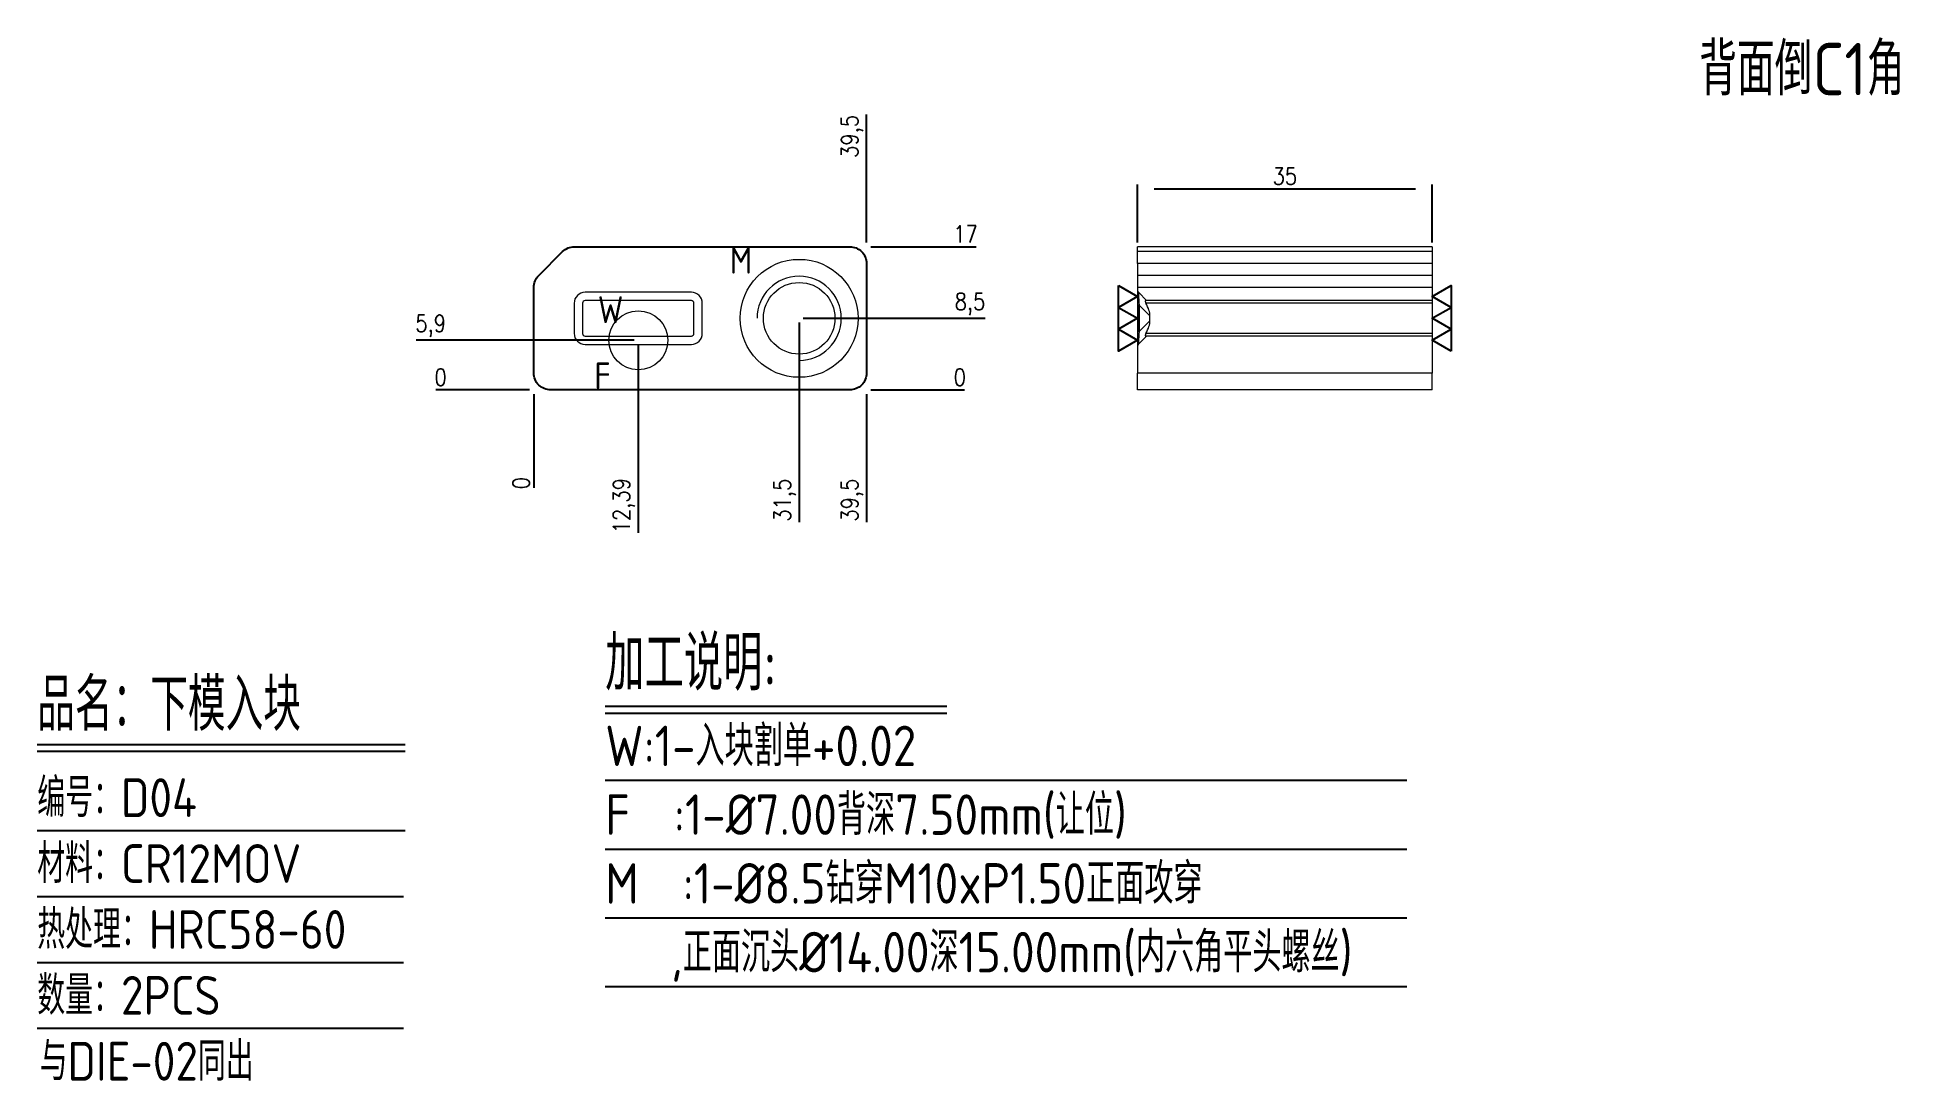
# Model space of a CAD drawing. Header units: millimetres. Extents: x 92480 to 92702, y 595 to 718.
import ezdxf
from ezdxf.enums import TextEntityAlignment as Align

# ---------------------------------------------------------------- set-up
doc = ezdxf.new("R2010")
doc.units = ezdxf.units.MM
doc.linetypes.add('DASHED', pattern=[0])
doc.layers.add('151', color=7, linetype='Continuous', true_color=0xffffff)
for name, color, linetype in [('DIE_P', 2, 'Continuous'), ('DIM', 4, 'Continuous'), ('PS_O', 40, 'Continuous'), ('TEXT', 4, 'Continuous')]:
    doc.layers.add(name, color=color, linetype=linetype)
doc.styles.add('gbenor', font='gbenor.shx', dxfattribs={"bigfont": 'gbcbig.shx'})
doc.styles.get("Standard").update_dxf_attribs({"font": 'txt.shx', "width": 0.85, "bigfont": 'ctxt.shx'})
doc.dimstyles.new('T-2-WX', dxfattribs={"dimtxt": 2, "dimasz": 2, "dimexe": 0.5, "dimexo": 0.5, "dimgap": 0.5, "dimtad": 1, "dimtxsty": 'Standard', "dimblk": 'OPEN30', "dimcen": 0, "dimazin": 3, "dimtfac": 1, "dimtmove": 0, "dimatfit": 3, "dimldrblk": 'OPEN30', "dimlwd": -1, "dimlwe": -1})

# ---------------------------------------------------------------- blocks, each defined once
blk = doc.blocks.new('*D7579')
at = {"layer": 'Defpoints', "color": 0}
for p in [(92539.43, 676.56), (92578.93, 676.56), (92588.93, 676.56)]:
    blk.add_point(p, dxfattribs=at)
at = {"layer": 'DIM', "color": 0}
blk.add_line((92579.43, 676.56), (92590.57, 676.56), dxfattribs=at)
at = {"layer": 'DIM', "color": 0, "insert": (92590, 678.06), "char_height": 2, "attachment_point": 5}
blk.add_mtext('0', dxfattribs=at)
blk = doc.blocks.new('_Open30')
blk = doc.blocks.new('*D7580')
at = {"layer": 'Defpoints', "color": 0}
for p in [(92570.93, 685.06), (92588.93, 685.06), (92539.43, 676.56)]:
    blk.add_point(p, dxfattribs=at)
at = {"layer": 'DIM', "color": 0}
for p, q in [((92571.43, 685.06), (92580.93, 685.06)), ((92580.93, 685.06), (92584.93, 685.06)), ((92584.93, 685.06), (92593, 685.06))]:
    blk.add_line(p, q, dxfattribs=at)
at = {"layer": 'DIM', "color": 0, "insert": (92591.22, 686.75), "char_height": 2, "attachment_point": 5}
blk.add_mtext('8,5', dxfattribs=at)
blk = doc.blocks.new('*D7581')
at = {"layer": 'Defpoints', "color": 0}
for p in [(92578.93, 693.56), (92588.93, 693.56), (92539.43, 676.56)]:
    blk.add_point(p, dxfattribs=at)
at = {"layer": 'DIM', "color": 0}
for p, q in [((92579.43, 693.56), (92582.93, 693.56)), ((92582.93, 693.56), (92584.93, 693.56)), ((92584.93, 693.56), (92591.94, 693.56))]:
    blk.add_line(p, q, dxfattribs=at)
at = {"layer": 'DIM', "color": 0, "insert": (92590.69, 695.06), "char_height": 2, "attachment_point": 5}
blk.add_mtext('17', dxfattribs=at)
blk = doc.blocks.new('*D7582')
at = {"layer": 'Defpoints', "color": 0}
for p in [(92529.43, 676.56), (92539.43, 676.56), (92539.43, 676.56)]:
    blk.add_point(p, dxfattribs=at)
at = {"layer": 'DIM', "color": 0}
blk.add_line((92538.93, 676.56), (92527.8, 676.56), dxfattribs=at)
at = {"layer": 'DIM', "color": 0, "insert": (92528.37, 678.06), "char_height": 2, "attachment_point": 5}
blk.add_mtext('0', dxfattribs=at)
blk = doc.blocks.new('*D7583')
at = {"layer": 'Defpoints', "color": 0}
for p in [(92529.43, 682.46), (92551.83, 682.46), (92539.43, 676.56)]:
    blk.add_point(p, dxfattribs=at)
at = {"layer": 'DIM', "color": 0}
for p, q in [((92533.43, 682.46), (92525.45, 682.46)), ((92537.43, 682.46), (92533.43, 682.46)), ((92551.33, 682.46), (92537.43, 682.46))]:
    blk.add_line(p, q, dxfattribs=at)
at = {"layer": 'DIM', "color": 0, "insert": (92527.19, 684.15), "char_height": 2, "attachment_point": 5}
blk.add_mtext('5,9', dxfattribs=at)
blk = doc.blocks.new('*D7584')
at = {"layer": 'Defpoints', "color": 0}
for p in [(92539.43, 676.56), (92578.93, 676.56), (92578.93, 666.56)]:
    blk.add_point(p, dxfattribs=at)
at = {"layer": 'DIM', "color": 0}
for p, q in [((92578.93, 676.06), (92578.93, 672.56)), ((92578.93, 672.56), (92578.93, 670.56)), ((92578.93, 670.56), (92578.93, 660.88))]:
    blk.add_line(p, q, dxfattribs=at)
at = {"layer": 'DIM', "color": 0, "insert": (92577.24, 663.47), "char_height": 2, "attachment_point": 5, "rotation": 90}
blk.add_mtext('39,5', dxfattribs=at)
blk = doc.blocks.new('*D7585')
at = {"layer": 'Defpoints', "color": 0}
for p in [(92570.93, 685.06), (92539.43, 676.56), (92570.93, 666.56)]:
    blk.add_point(p, dxfattribs=at)
at = {"layer": 'DIM', "color": 0}
for p, q in [((92570.93, 684.56), (92570.93, 674.56)), ((92570.93, 674.56), (92570.93, 670.56)), ((92570.93, 670.56), (92570.93, 660.88))]:
    blk.add_line(p, q, dxfattribs=at)
at = {"layer": 'DIM', "color": 0, "insert": (92569.24, 663.47), "char_height": 2, "attachment_point": 5, "rotation": 90}
blk.add_mtext('31,5', dxfattribs=at)
blk = doc.blocks.new('*D7586')
at = {"layer": 'Defpoints', "color": 0}
for p in [(92551.83, 682.46), (92539.43, 676.56), (92551.83, 666.56)]:
    blk.add_point(p, dxfattribs=at)
at = {"layer": 'DIM', "color": 0}
for p, q in [((92551.83, 681.96), (92551.83, 674.56)), ((92551.83, 674.56), (92551.83, 670.56)), ((92551.83, 670.56), (92551.83, 659.58))]:
    blk.add_line(p, q, dxfattribs=at)
at = {"layer": 'DIM', "color": 0, "insert": (92550.14, 662.82), "char_height": 2, "attachment_point": 5, "rotation": 90}
blk.add_mtext('12,39', dxfattribs=at)
blk = doc.blocks.new('*D7587')
at = {"layer": 'Defpoints', "color": 0}
for p in [(92539.43, 676.56), (92539.43, 676.56), (92539.43, 666.56)]:
    blk.add_point(p, dxfattribs=at)
at = {"layer": 'DIM', "color": 0}
blk.add_line((92539.43, 676.06), (92539.43, 664.92), dxfattribs=at)
at = {"layer": 'DIM', "color": 0, "insert": (92537.93, 665.49), "char_height": 2, "attachment_point": 5, "rotation": 90}
blk.add_mtext('0', dxfattribs=at)
blk = doc.blocks.new('*D7588')
at = {"layer": 'Defpoints', "color": 0}
for p in [(92578.93, 703.56), (92578.93, 693.56), (92539.43, 676.56)]:
    blk.add_point(p, dxfattribs=at)
at = {"layer": 'DIM', "color": 0}
for p, q in [((92578.93, 699.56), (92578.93, 709.24)), ((92578.93, 697.56), (92578.93, 699.56)), ((92578.93, 694.06), (92578.93, 697.56))]:
    blk.add_line(p, q, dxfattribs=at)
at = {"layer": 'DIM', "color": 0, "insert": (92577.24, 706.65), "char_height": 2, "attachment_point": 5, "rotation": 90}
blk.add_mtext('39,5', dxfattribs=at)
blk = doc.blocks.new('*D7589')
at = {"layer": 'Defpoints', "color": 0}
for p in [(92646.1, 700.42), (92611.1, 693.56), (92646.1, 693.56)]:
    blk.add_point(p, dxfattribs=at)
at = {"layer": 'DIM', "color": 0}
for p, q in [((92611.1, 694.06), (92611.1, 700.92)), ((92613.1, 700.42), (92644.1, 700.42)), ((92646.1, 694.06), (92646.1, 700.92))]:
    blk.add_line(p, q, dxfattribs=at)
at = {"layer": 'DIM', "color": 0, "insert": (92628.6, 701.92), "char_height": 2, "attachment_point": 5}
blk.add_mtext('35', dxfattribs=at)

msp = doc.modelspace()

# ---------------------------------------------------------------- linework, layer by layer
at = {"layer": '151', "color": 11, "linetype": 'Continuous', "lineweight": 13}
for p, q in [((92611.098, 691.556), (92611.098, 693.556)), ((92646.098, 693.556), (92611.098, 693.556)), ((92646.098, 693.556), (92646.098, 691.556)), ((92611.098, 691.556), (92611.098, 678.556)), ((92646.098, 691.556), (92646.098, 678.556)), ((92611.098, 676.556), (92611.098, 678.556)), ((92646.098, 676.556), (92646.098, 678.556)), ((92646.098, 676.556), (92611.098, 676.556))]:
    msp.add_line(p, q, dxfattribs=at)
at = {"layer": '151', "color": 155, "linetype": 'DASHED', "lineweight": 13}
for p, q in [((92646.098, 692.971), (92611.098, 692.971)), ((92646.098, 690.142), (92611.098, 690.142)), ((92646.098, 688.728), (92611.098, 688.728)), ((92611.311, 686.607), (92611.098, 686.607)), ((92611.098, 686.607), (92611.311, 686.607)), ((92611.311, 686.607), (92611.311, 683.506)), ((92612.583, 685.335), (92611.311, 686.607)), ((92611.311, 686.607), (92612.583, 685.335)), ((92611.311, 683.506), (92611.311, 686.607)), ((92646.098, 686.856), (92612.103, 686.856)), ((92646.098, 686.856), (92612.103, 686.856)), ((92611.311, 683.506), (92611.098, 683.506)), ((92611.098, 683.506), (92611.311, 683.506)), ((92611.311, 683.506), (92612.583, 684.778)), ((92612.583, 684.778), (92611.311, 683.506)), ((92646.098, 683.257), (92612.103, 683.257)), ((92646.098, 683.257), (92612.103, 683.257)), ((92646.098, 678.556), (92611.098, 678.556))]:
    msp.add_line(p, q, dxfattribs=at)
at = {"layer": '151', "color": 155, "linetype": 'Continuous', "lineweight": 13}
for p, q in [((92646.098, 691.556), (92611.098, 691.556)), ((92646.098, 678.556), (92611.098, 678.556))]:
    msp.add_line(p, q, dxfattribs=at)
at = {"layer": '151', "color": 2, "linetype": 'DASHED', "lineweight": 13}
for p, q in [((92612.191, 687.156), (92611.245, 688.103)), ((92612.191, 687.156), (92612.191, 687.156)), ((92612.583, 684.778), (92612.583, 685.335)), ((92611.245, 682.01), (92612.191, 682.957))]:
    msp.add_line(p, q, dxfattribs=at)
at = {"layer": '151', "color": 11, "linetype": 'DASHED', "lineweight": 13}
for p, q in [((92646.098, 687.156), (92612.062, 687.156)), ((92646.098, 687.156), (92646.098, 687.156)), ((92646.098, 682.957), (92612.062, 682.957))]:
    msp.add_line(p, q, dxfattribs=at)
at = {"layer": '151', "color": 2, "linetype": 'DASHED', "lineweight": 13}
for centre, start, end in [((92611.598, 688.456), 180, 225), ((92611.598, 681.657), 135, 180)]:
    msp.add_arc(centre, 0.5, start, end, dxfattribs=at)
at = {"layer": '151', "color": 155, "linetype": 'DASHED', "lineweight": 13}
for centre, major_axis, start_param, end_param in [((92611.598, 685.345), (-0.363, 2.762), 6.219978, 7.3731613), ((92611.598, 685.345), (-0.363, 2.762), 6.219978, 7.3731613), ((92611.598, 684.768), (-0.363, -2.762), 5.1932093, 6.3463926), ((92611.598, 684.768), (-0.363, -2.762), 5.1932093, 6.3463926)]:
    msp.add_ellipse(centre, major_axis=major_axis, ratio=0.048597, start_param=start_param, end_param=end_param, dxfattribs=at)
at = {"layer": '151', "color": 2, "linetype": 'DASHED', "lineweight": 13}
for centre, major_axis, start_param, end_param in [((92609.619, 687.324), (2.709, -2.709), 0.417613, 0.9947076), ((92609.619, 687.324, 0), (2.709, -2.709), 0.417613, 0.9947113), ((92609.619, 682.789), (2.709, 2.709), 5.2884709, 5.8655723), ((92609.619, 682.789, 0), (2.709, 2.709), 5.2884672, 5.8655723)]:
    msp.add_ellipse(centre, major_axis=major_axis, ratio=0.4437126, start_param=start_param, end_param=end_param, dxfattribs=at)
for points, knots in [([(92612.062, 687.156), (92612.055, 687.156), (92612.048, 687.154), (92612.041, 687.149), (92612.038, 687.146), (92612.034, 687.141), (92612.032, 687.137), (92612.028, 687.126), (92612.026, 687.116), (92612.025, 687.099), (92612.026, 687.093), (92612.026, 687.079), (92612.027, 687.073), (92612.03, 687.051), (92612.033, 687.035), (92612.039, 687.01), (92612.042, 687.001), (92612.047, 686.984), (92612.05, 686.975), (92612.06, 686.947), (92612.067, 686.929), (92612.084, 686.893), (92612.093, 686.874), (92612.103, 686.856)], [0, 0, 0, 0, 0.125, 0.125, 0.1875, 0.1875, 0.25, 0.25, 0.375, 0.375, 0.4375, 0.4375, 0.5, 0.5, 0.625, 0.625, 0.6875, 0.6875, 0.75, 0.75, 0.875, 0.875, 1, 1, 1, 1]), ([(92612.103, 683.257), (92612.093, 683.239), (92612.084, 683.221), (92612.072, 683.193), (92612.068, 683.184), (92612.06, 683.166), (92612.057, 683.157), (92612.047, 683.13), (92612.042, 683.112), (92612.035, 683.087), (92612.033, 683.079), (92612.03, 683.063), (92612.029, 683.055), (92612.026, 683.033), (92612.025, 683.02), (92612.026, 682.997), (92612.028, 682.988), (92612.032, 682.976), (92612.034, 682.972), (92612.038, 682.967), (92612.041, 682.964), (92612.048, 682.959), (92612.055, 682.957), (92612.062, 682.957)], [0, 0, 0, 0, 0.125, 0.125, 0.1875, 0.1875, 0.25, 0.25, 0.375, 0.375, 0.4375, 0.4375, 0.5, 0.5, 0.625, 0.625, 0.75, 0.75, 0.8125, 0.8125, 0.875, 0.875, 1, 1, 1, 1])]:
    msp.add_open_spline(points, degree=3, knots=knots, dxfattribs=at)
at = {"layer": 'DIE_P'}
msp.add_lwpolyline([(92544.263, 693.556), (92576.935, 693.556, -0.4142136), (92578.935, 691.556), (92578.935, 678.556, -0.4142136), (92576.935, 676.556), (92541.435, 676.556, -0.4142136), (92539.435, 678.556), (92539.435, 688.728, -0.1989124), (92540.021, 690.142), (92542.849, 692.971, -0.1989124)], format="xyb", close=True, dxfattribs=at)
at = {"layer": 'DIE_P', "lineweight": 15}
msp.add_lwpolyline([(92544.223, 686.856), (92544.223, 683.257, 0.4142136), (92545.523, 681.957), (92558.135, 681.957, 0.4142136), (92559.435, 683.257), (92559.435, 686.856, 0.4142136), (92558.135, 688.156), (92545.523, 688.156, 0.4142136)], format="xyb", close=True, dxfattribs=at)
at = {"layer": 'DIE_P', "color": 1, "lineweight": 15}
msp.add_lwpolyline([(92545.223, 686.856), (92545.223, 683.257, 0.4142136), (92545.523, 682.957), (92558.135, 682.957, 0.4142136), (92558.435, 683.257), (92558.435, 686.856, 0.4142136), (92558.135, 687.156), (92545.523, 687.156, 0.4142136)], format="xyb", close=True, dxfattribs=at)
at = {"layer": 'DIE_P', "linetype": 'Continuous', "lineweight": 18, "ltscale": 10}
msp.add_circle((92570.935, 685.056), 7, dxfattribs=at)
at = {"layer": 'DIE_P', "lineweight": 18}
msp.add_circle((92570.935, 685.056), 4.25, dxfattribs=at)
msp.add_arc((92570.935, 685.056), 5, 270, 180, dxfattribs=at)
at = {"layer": 'DIM', "color": 4, "linetype": 'Continuous', "lineweight": 25}
for p, q in [((92480.479, 634.494), (92524.164, 634.494)), ((92480.479, 633.689), (92524.164, 633.689)), ((92480.479, 624.257), (92524.164, 624.257)), ((92480.479, 616.436), (92523.975, 616.436)), ((92480.479, 608.615), (92523.975, 608.615)), ((92480.479, 600.794), (92523.975, 600.794))]:
    msp.add_line(p, q, dxfattribs=at)
at = {"layer": 'PS_O', "color": 4}
for points in [[(92608.848, 688.954), (92611.098, 687.655), (92608.848, 686.356), (92611.098, 685.056), (92608.848, 683.757), (92611.098, 682.458), (92608.848, 681.159), (92608.848, 688.954)], [(92648.348, 681.159), (92646.098, 682.458), (92648.348, 683.757), (92646.098, 685.056), (92648.348, 686.356), (92646.098, 687.655), (92648.348, 688.954), (92648.348, 681.159)]]:
    msp.add_lwpolyline(points, close=True, dxfattribs=at)
at = {"layer": 'PS_O', "color": 52, "linetype": 'DASHED', "lineweight": 18, "ltscale": 0.3}
msp.add_circle((92551.829, 682.457), 3.5, dxfattribs=at)
at = {"layer": 'TEXT', "color": 3}
for p, q in [((92547.91, 639.042), (92588.461, 639.042)), ((92547.91, 638.202), (92588.461, 638.202))]:
    msp.add_line(p, q, dxfattribs=at)
at = {"layer": 'TEXT', "color": 3, "linetype": 'Continuous'}
for p, q in [((92547.91, 630.234), (92643.085, 630.234)), ((92547.91, 622.074), (92643.085, 622.074)), ((92547.91, 613.914), (92643.085, 613.914)), ((92547.91, 605.754), (92643.085, 605.754))]:
    msp.add_line(p, q, dxfattribs=at)

# ---------------------------------------------------------------- texts
at = {"layer": 'DIM', "color": 3, "linetype": 'Continuous', "lineweight": 25, "style": 'gbenor'}
for s, height, p in [('品名：下模入块', 6.2109, (92480.479, 636.104)), ('编号：D04', 4.6007, (92480.479, 625.868)), ('材料：CR12MOV', 4.6007, (92480.479, 618.046)), ('热处理：HRC58-60', 4.60068, (92480.479, 610.225)), ('数量：2PCS', 4.6007, (92480.479, 602.404)), ('与DIE-02同出', 4.6007, (92480.759, 594.583))]:
    msp.add_text(s, height=height, dxfattribs=at).set_placement(p)
at = {"layer": 'TEXT', "color": 4, "lineweight": 18, "style": 'gbenor'}
msp.add_text('背面倒C1角', height=6.2174, dxfattribs=at).set_placement((92677.801, 711.527))
at = {"layer": 'TEXT', "color": 4, "style": 'gbenor'}
for s, p in [('M', (92564.034, 691.958)), ('W', (92548.545, 686.088)), ('F', (92547.591, 678.219))]:
    msp.add_text(s, height=3.2, dxfattribs=at).set_placement(p, align=Align.MIDDLE_CENTER)
for s, height, p in [('加工说明: ', 6.48, (92547.91, 640.89)), ('F  :1-%%c7.00背深7.50mm(让位)', 4.8, (92547.91, 623.754)), ('M  :1-%%c8.5钻穿M10xP1.50正面攻穿', 4.8, (92547.91, 615.594)), ('   ,正面沉头%%C14.00深15.00mm(内六角平头螺丝)', 4.8, (92547.91, 607.434))]:
    msp.add_text(s, height=height, dxfattribs=at).set_placement(p)
at = {"layer": 'TEXT', "color": 1, "style": 'gbenor'}
msp.add_text('W:1-入块割单+0.02', height=4.8, dxfattribs=at).set_placement((92547.91, 631.914))

# ---------------------------------------------------------------- dimensions: what is measured, and where the dimension line sits
at = {"layer": 'DIM', "color": 4}
for feature_location, offset, dtype, origin, picture, middle in [((92578.935, 693.556), (0, 10), 1, (92539.435, 676.556), '*D7588', (92577.244, 706.647)), ((92578.935, 693.556), (10, 0), 0, (92539.435, 676.556), '*D7581', (92590.69, 695.056)), ((92570.935, 685.056), (18, 0), 0, (92539.435, 676.556), '*D7580', (92591.216, 686.747)), ((92551.829, 682.457), (-22.394, 0), 0, (92539.435, 676.556), '*D7583', (92527.194, 684.147)), ((92570.935, 685.056), (0, -18.5), 1, (92539.435, 676.556), '*D7585', (92569.244, 663.466)), ((92551.829, 682.457), (0, -15.9), 1, (92539.435, 676.556), '*D7586', (92550.138, 662.818)), ((92539.434875638, 676.556499898), (-10, 0), 0, (92539.434875638, 676.556499898), '*D7582', (92528.368208971, 678.056499898)), ((92578.934875658, 676.556499898), (10, 0), 0, (92539.434875638, 676.556499898), '*D7579', (92590.001542325, 678.056499898)), ((92539.434875638, 676.556499898), (0, -10), 1, (92539.434875638, 676.556499898), '*D7587', (92537.934875638, 665.489833231)), ((92578.935, 676.556), (0, -10), 1, (92539.435, 676.556), '*D7584', (92577.244, 663.466))]:
    dim = msp.add_ordinate_dim(feature_location=feature_location, offset=offset, dtype=dtype, origin=origin, dimstyle='T-2-WX', dxfattribs=at)
    dim.commit()
    dim.dimension.update_dxf_attribs({"geometry": picture, "text_midpoint": middle})
dim = msp.add_linear_dim(base=(92646.098, 700.42), p1=(92611.098, 693.556), p2=(92646.098, 693.556), dimstyle='T-2-WX', dxfattribs=at)
dim.commit()
dim.dimension.update_dxf_attribs({"geometry": '*D7589', "text_midpoint": (92628.598, 701.92)})

doc.saveas('drawing.dxf')
